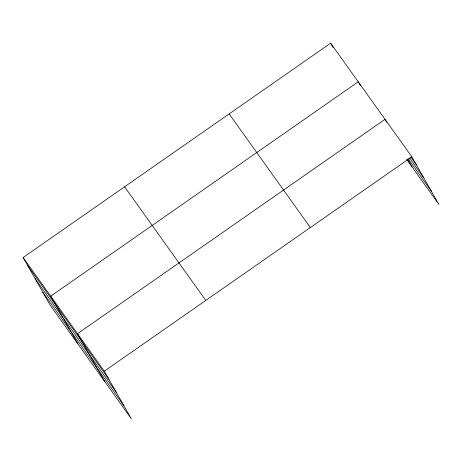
<?xml version="1.0" encoding="UTF-8"?>
<svg xmlns="http://www.w3.org/2000/svg" width="462" height="462" viewBox="0 0 462 462"><rect width="100%" height="100%" fill="white"/><g stroke="black" fill="none" stroke-linecap="round" stroke-linejoin="round"><path stroke-width="0.69" d="M23.1 257.53L104.285 371.177L131.358 418.832L50.173 305.186L23.1 257.53L330.642 43.168L411.827 156.814L438.9 204.47L406.664 159.35M104.285 371.177L411.827 156.814M410.955 157.242L416.395 164.859M409.592 158.004L423.821 177.928M408.033 158.582L431.473 191.395M229.152 113.906L310.337 227.552M124.59 186.792L205.775 300.433M27.668 265.575L108.859 379.221M35.095 278.65L116.285 392.29M42.747 292.117L123.931 405.757M386.792 122.407L385.037 119.311L77.495 333.674L104.568 381.329M407.865 159.494L412.11 166.967M360.354 85.522L358.246 81.809L50.705 296.171L77.778 343.826M330.642 43.168L333.102 47.499"/></g></svg>
